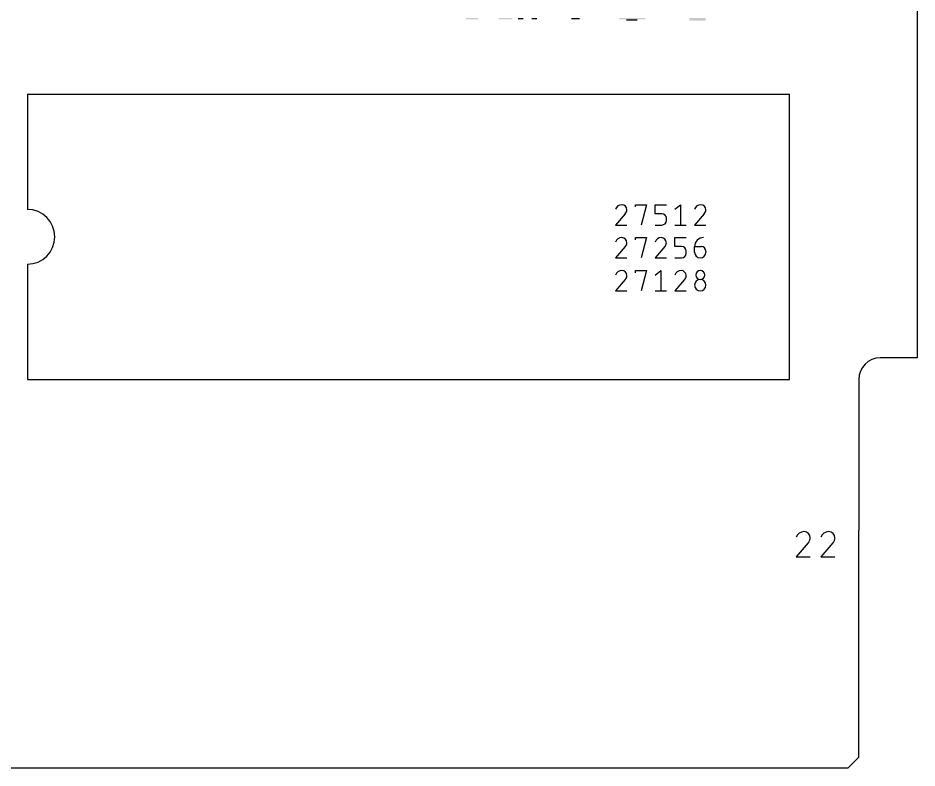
# Model space of a CAD drawing. Extents: x -7.6 to 65.6, y 0 to 91.2.
# Drawn here: x 19.06 to 60.7, y 0 to 34.74 of the extents above; entities that cross this region are included whole.
import ezdxf

# ---------------------------------------------------------------- set-up
doc = ezdxf.new("R2010")
doc.units = 0
doc.layers.add('20', color=30, linetype='CONTINUOUS')
doc.layers.add('21', color=253, linetype='CONTINUOUS')

# ---------------------------------------------------------------- blocks, each defined once
blk = doc.blocks.new('RECT')
blk.add_solid([(-0.5, -0.5), (0.5, -0.5), (-0.5, 0.5), (0.5, 0.5)])

msp = doc.modelspace()

# ---------------------------------------------------------------- linework, layer by layer
at = {"layer": '20'}
for p, q in [((60.7, 45), (60.7, 19)), ((60.7, 19), (59, 19)), ((58, 18), (58, 11)), ((58, 0.5), (58, 11)), ((57.5, 0), (58, 0.5)), ((57.5, 0), (0.5, 0))]:
    msp.add_line(p, q, dxfattribs=at)
msp.add_arc((59, 18), 1, 90, 180, dxfattribs=at)
at = {"layer": '21'}
for p, q in [((19.4945, 31.2103), (19.4945, 25.8763)), ((19.4945, 31.2103), (54.8005, 31.2103)), ((54.8005, 18.0023), (54.8005, 31.2103)), ((47.6554, 25.9877), (47.6554, 26.0922)), ((47.6554, 26.0922), (48.1775, 26.0922)), ((48.1775, 26.0922), (47.9164, 25.1524)), ((48.5697, 25.6745), (48.5697, 26.0922)), ((48.5697, 26.0922), (49.0919, 26.0922)), ((49.4841, 25.8833), (49.7452, 26.0922)), ((49.7452, 26.0922), (49.7452, 25.1524)), ((47.1847, 25.6745), (46.741, 25.1524)), ((48.883, 25.6745), (48.5697, 25.6745)), ((49.0919, 25.3612), (49.0919, 25.4656)), ((50.8423, 25.6745), (50.3985, 25.1524)), ((46.741, 25.1524), (47.2631, 25.1524)), ((48.5697, 25.1524), (48.883, 25.1524)), ((49.4841, 25.1524), (50.0063, 25.1524)), ((50.3985, 25.1524), (50.9207, 25.1524)), ((47.6554, 24.4637), (47.6554, 24.5682)), ((47.6554, 24.5682), (48.1775, 24.5682)), ((48.1775, 24.5682), (47.9164, 23.6284)), ((49.4841, 24.1505), (49.4841, 24.5682)), ((49.4841, 24.5682), (50.0063, 24.5682)), ((47.1847, 24.1505), (46.741, 23.6284)), ((49.0135, 24.1505), (48.5697, 23.6284)), ((49.7974, 24.1505), (49.4841, 24.1505)), ((50.0063, 23.8372), (50.0063, 23.9416)), ((50.3985, 24.1505), (50.7118, 24.1505)), ((50.3985, 23.8894), (50.3985, 24.1505)), ((50.9207, 23.9416), (50.9207, 23.8894)), ((19.4945, 23.3362), (19.4945, 18.0023)), ((46.741, 23.6284), (47.2631, 23.6284)), ((48.5697, 23.6284), (49.0919, 23.6284)), ((49.4841, 23.6284), (49.7974, 23.6284)), ((47.6554, 22.9397), (47.6554, 23.0442)), ((47.6554, 23.0442), (48.1775, 23.0442)), ((48.1775, 23.0442), (47.9164, 22.1044)), ((48.5697, 22.8353), (48.8308, 23.0442)), ((48.8308, 23.0442), (48.8308, 22.1044)), ((47.1847, 22.6265), (46.741, 22.1044)), ((49.9279, 22.6265), (49.4841, 22.1044)), ((46.741, 22.1044), (47.2631, 22.1044)), ((48.5697, 22.1044), (49.0919, 22.1044)), ((49.4841, 22.1044), (50.0063, 22.1044)), ((19.4945, 18.0023), (54.8005, 18.0023)), ((55.6557, 10.4299), (55.1039, 9.7808)), ((56.7987, 10.4299), (56.2469, 9.7808)), ((55.1039, 9.7808), (55.7531, 9.7808)), ((56.2469, 9.7808), (56.8961, 9.7808))]:
    msp.add_line(p, q, dxfattribs=at)
for centre, radius, start, end in [((19.4945, 24.6063), 1.27, 270, 90), ((47.0281, 25.7903), 0.3018, 90.0001, 162.055), ((47.0281, 25.8572), 0.235, 0, 90), ((47.0107, 25.8572), 0.2524, 313.6042, 359.9995), ((50.6857, 25.7903), 0.3018, 90.0001, 162.055), ((50.6857, 25.8572), 0.235, 0, 90), ((50.6683, 25.8572), 0.2524, 313.6042, 359.9995), ((48.883, 25.4656), 0.2088, 0, 90), ((48.883, 25.3612), 0.2088, 270, 0), ((47.0281, 24.2663), 0.3018, 90.0001, 162.055), ((47.0281, 24.3332), 0.235, 0, 90), ((48.8569, 24.2663), 0.3018, 90.0001, 162.055), ((48.8569, 24.3332), 0.235, 0, 90), ((50.8162, 24.1505), 0.4177, 90.0004, 180), ((47.0107, 24.3332), 0.2524, 313.6042, 359.9995), ((48.8395, 24.3332), 0.2524, 313.6042, 359.9995), ((49.7974, 23.9416), 0.2088, 0, 90), ((49.7974, 23.8372), 0.2088, 270, 0), ((50.6596, 23.8894), 0.2611, 180, 0), ((50.7118, 23.9416), 0.2088, 0, 90), ((47.0281, 22.7423), 0.3018, 90.0001, 162.055), ((47.0281, 22.8092), 0.235, 0, 90), ((49.7713, 22.7423), 0.3018, 90.0001, 162.055), ((49.7713, 22.8092), 0.235, 0, 90), ((50.6596, 22.8353), 0.2088, 0, 180), ((47.0107, 22.8092), 0.2524, 313.6042, 359.9995), ((49.7539, 22.8092), 0.2524, 313.6042, 359.9995), ((50.6596, 22.3654), 0.2611, 0, 180), ((50.6596, 22.8353), 0.2088, 180, 0), ((50.6596, 22.3654), 0.2611, 180, 0), ((55.461, 10.5739), 0.3753, 90.0001, 162.0549), ((55.461, 10.6571), 0.2921, 0, 90), ((56.604, 10.5739), 0.3753, 90.0001, 162.0549), ((56.604, 10.6571), 0.2921, 0, 90), ((55.4393, 10.6571), 0.3138, 313.604, 359.9996), ((56.5823, 10.6571), 0.3138, 313.604, 359.9996)]:
    msp.add_arc(centre, radius, start, end, dxfattribs=at)

# ---------------------------------------------------------------- block references
at = {"layer": '21', "yscale": 0.0635}
for p, xscale in [((40.0892, 34.7097), 0.5715), ((41.645, 34.7097), 0.635), ((42.3435, 34.7097), 0.254), ((42.9785, 34.7097), 0.254), ((44.8835, 34.7097), 0.381), ((47.5188, 34.7097), 1.2065), ((47.487, 34.6463), 0.508), ((50.535, 34.7097), 0.762), ((50.535, 34.6463), 0.762)]:
    msp.add_blockref('RECT', p, dxfattribs=dict(at, xscale=xscale))

doc.saveas('drawing.dxf')
